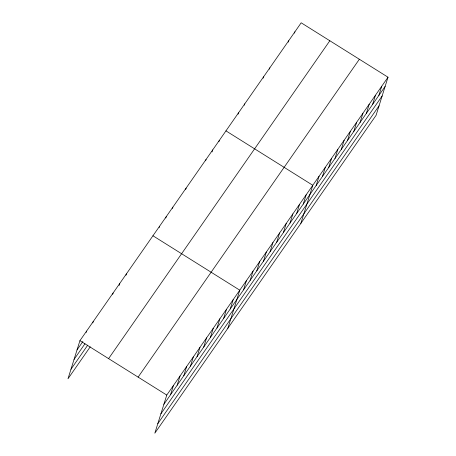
<?xml version="1.0" encoding="UTF-8"?>
<svg xmlns="http://www.w3.org/2000/svg" width="456" height="456" viewBox="0 0 456 456"><rect width="100%" height="100%" fill="white"/><g stroke="black" fill="none" stroke-linecap="round" stroke-linejoin="round"><path stroke-width="0.68" d="M388.016 77.206L166.771 395.073L154.823 433.2L376.069 115.334L388.016 77.206L301.177 22.8L79.931 340.666L67.984 378.793L90.237 346.817M86.155 332.452L86.572 331.13M92.79 322.916L93.206 321.594M112.706 294.308L113.116 292.986M119.136 285.433L119.757 283.45M125.981 275.236L126.392 273.913M159.167 227.555L159.577 226.233M165.802 218.019L166.218 216.697M172.442 208.483L172.852 207.161M185.717 189.411L186.128 188.089M205.627 160.803L206.038 159.48M212.057 151.928L212.678 149.944M218.903 141.73L219.313 140.408M238.078 114.182L238.488 112.86M244.342 105.176L244.758 103.854M263.152 78.158L263.562 76.836M269.416 69.152L269.832 67.83M170.515 394.782L173.411 385.537M177.15 385.246L180.046 376M288.226 42.134L288.637 40.812M183.791 375.71L186.686 366.464M294.49 33.128L294.907 31.806M190.426 366.174L193.321 356.928M197.06 356.638L199.962 347.392M203.701 347.101L206.596 337.856M210.336 337.565L213.237 328.32M216.976 328.029L219.872 318.784M223.611 318.493L226.507 309.248M230.251 308.957L233.147 299.712M227.835 328.303L239.782 290.181L152.942 235.769M243.527 289.885L246.422 280.645M250.162 280.349L253.057 271.109M256.796 270.813L259.698 261.573M263.437 261.277L266.332 252.037M270.072 251.74L272.967 242.501M276.712 242.204L279.608 232.965M283.347 232.668L286.243 223.429M289.987 223.132L292.883 213.892M296.622 213.596L299.518 204.356M303.257 204.06L306.158 194.82M300.846 223.406L312.793 185.284L225.954 130.872M316.168 185.518L319.063 176.278M322.432 176.512L325.333 167.272M328.702 167.506L331.597 158.266M334.972 158.5L337.867 149.26M341.242 149.494L344.137 140.254M347.506 140.488L350.407 131.248M353.776 131.482L356.672 122.236M360.046 122.476L362.942 113.23M366.316 113.47L369.212 104.224M372.58 104.464L375.476 95.218M378.85 95.458L381.746 86.212M77.035 349.912L82.889 341.493M74.049 359.442L84.981 343.733M70.971 369.263L87.757 345.141M108.591 358.621L329.83 40.755M138.117 377.118L359.356 59.252M163.875 404.318L385.12 86.452M160.888 413.848L382.134 95.982M157.81 423.67L379.056 105.803M79.931 340.666L166.771 395.073"/></g></svg>
